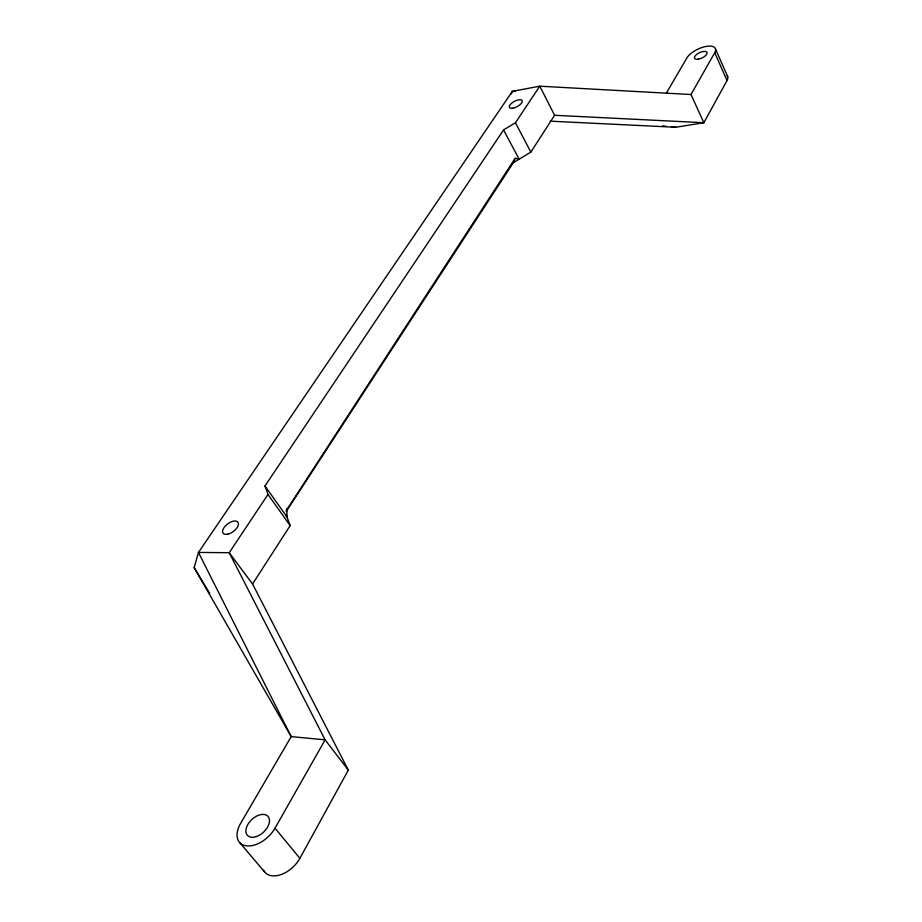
<?xml version="1.0" encoding="UTF-8"?>
<svg xmlns="http://www.w3.org/2000/svg" width="922" height="922" viewBox="0 0 922 922"><rect width="100%" height="100%" fill="white"/><g stroke="black" fill="none" stroke-linecap="round" stroke-linejoin="round"><path stroke-width="1.38" d="M263.519 870.253A24.156 15.282 -43.7 0 0 280.53 874.759A24.156 15.282 -43.7 0 0 299.88 858.313L348.32 770.101L325.109 739.836L291.202 736.609L194.15 567.664L198.46 552.428L512.367 91.324L539.773 86.184L691.004 94.528L703.855 122.718L675.688 127.259L550.134 121.162M286.177 510.673L515.179 158.25L519.132 159.206L503.585 129.91L515.433 122.753L539.773 86.184L554.595 115.285L530.853 152.13L513.266 162.756L286.235 511.526M511.318 93.952L512.367 91.324L515.237 91.485M513.266 162.756L515.179 158.25M727.239 75.765A15.916 7.019 -25.1 0 1 727.02 80.548L703.855 122.718L554.595 115.285M348.32 770.101L252.559 583.972L229.221 552.704L198.46 552.428L291.202 736.609L240.607 823.392A24.514 15.075 -43 0 0 246.278 845.854A24.514 15.075 -43 0 0 275.01 828.187L325.109 739.836L229.221 552.704L267.991 494.457L264.983 485.986L503.585 129.91M691.004 94.528L714.734 52.681A16.077 6.846 -25.3 0 0 705.883 46.48A16.077 6.846 -25.3 0 0 686.902 57.913L666.249 93.329M252.559 583.972L290.165 525.609L286.235 514.856M662.814 125.83L665.672 126.153M671.4 126.787L675.688 127.259M239.593 842.466L264.879 872.27M275.01 828.187L299.88 858.313M267.991 494.457L290.165 525.609M264.983 485.986L287.007 516.988L286.903 508.61M194.15 567.664L209.755 593.434M515.433 122.753L530.853 152.13M714.734 52.681L727.02 80.548M715.484 48.935L727.723 76.757M227.872 534.149A9.266 4.737 -36.5 0 0 238.325 522.912A9.266 4.737 -36.5 0 0 225.291 526.001A9.266 4.737 -36.5 0 0 227.872 534.149M512.955 108.185A7.249 2.997 -28.2 0 0 522.278 100.971A7.249 2.997 -28.2 0 0 512.033 102.861A7.249 2.997 -28.2 0 0 512.955 108.185M698.576 59.123A6.892 2.939 -25.3 0 0 707.001 52.439A6.892 2.939 -25.3 0 0 696.663 54.398A6.892 2.939 -25.3 0 0 698.576 59.123M256.247 836.6A14.003 8.621 -43 0 0 268.544 817.099A14.003 8.621 -43 0 0 248.249 823.795A14.003 8.621 -43 0 0 256.247 836.6"/></g></svg>
